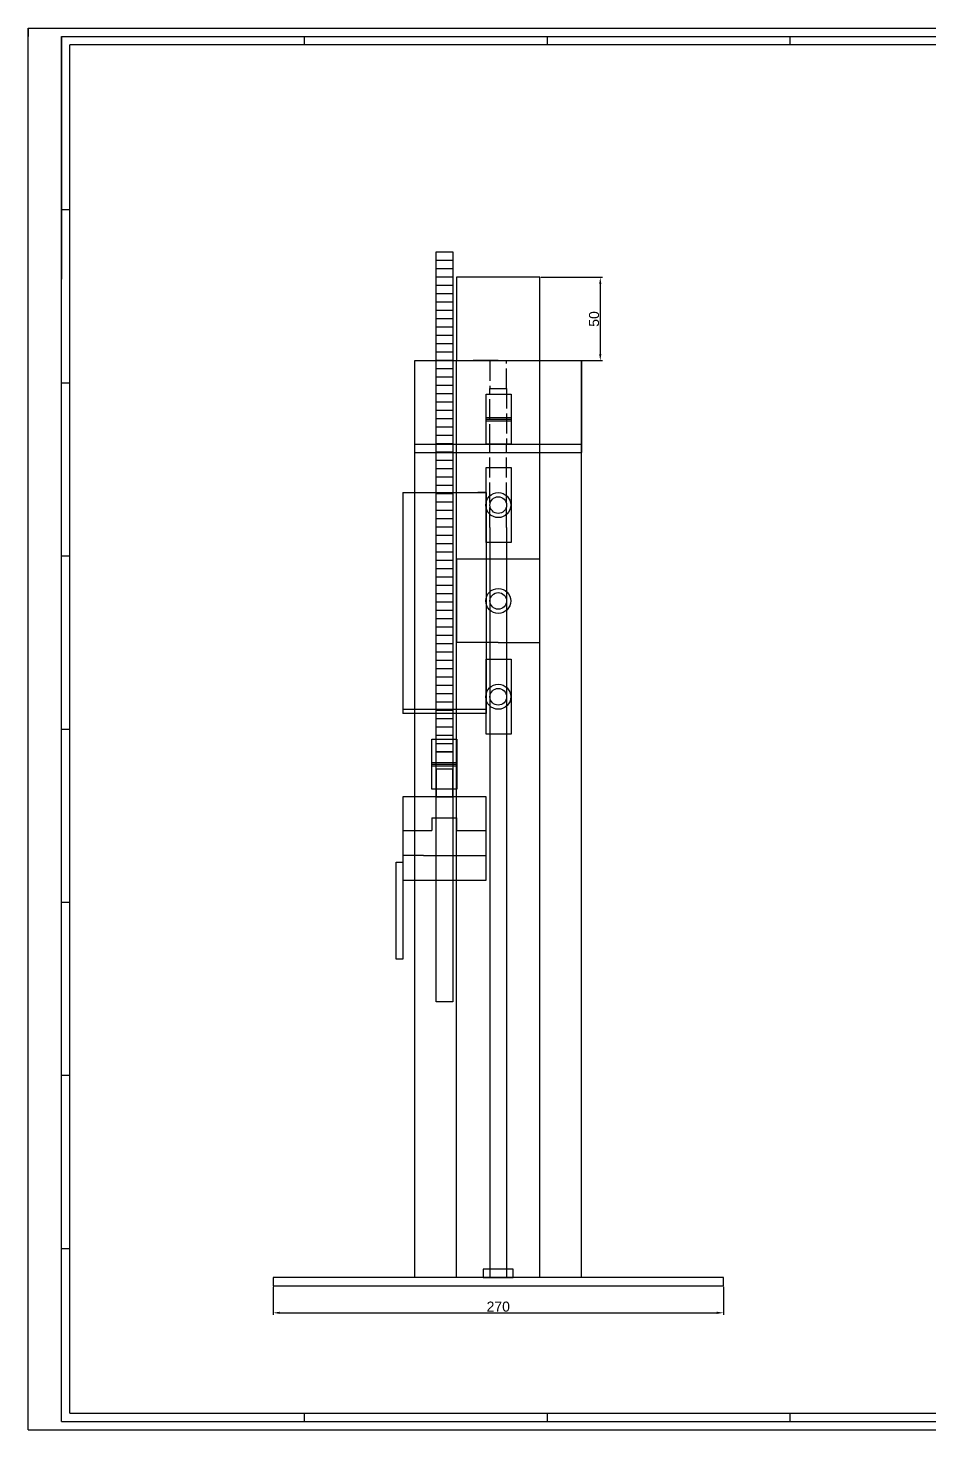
# Model space of a CAD drawing. Header units: millimetres. Extents: x 124 to 13248, y 76 to 6679.
# Drawn here: x 10012 to 10552, y 5838 to 6679 of the extents above; entities that cross this region are included whole.
import ezdxf

# ---------------------------------------------------------------- set-up
doc = ezdxf.new("R2010")
doc.units = ezdxf.units.MM
doc.linetypes.add('ACAD_ISO02W100', pattern=[15, 12, -3])
doc.layers.get('0').update_dxf_attribs({"color": 250})
doc.layers.add('linea cortada', color=250, linetype='ACAD_ISO02W100')
doc.styles.get("Standard").update_dxf_attribs({"font": 'arial.ttf'})
doc.dimstyles.new('ISO-25', dxfattribs={"dimtxt": 6, "dimasz": 4, "dimexe": 1.25, "dimexo": 0.625, "dimtad": 1, "dimtxsty": 'Standard', "dimcen": 2.5, "dimclrd": 1, "dimclre": 1, "dimclrt": 1, "dimadec": 0, "dimazin": 0, "dimtfac": 1, "dimtmove": 0, "dimatfit": 3, "dimfxl": 1, "dimarcsym": 0})

# ---------------------------------------------------------------- blocks, each defined once
blk = doc.blocks.new('*D2')
at = {"color": 1, "lineweight": -2, "transparency": 16777216}
for p, q in [((10319.85, 6529.91), (10356.63, 6529.91)), ((10355.38, 6525.91), (10355.38, 6483.91)), ((10319.85, 6479.91), (10356.63, 6479.91))]:
    blk.add_line(p, q, dxfattribs=at)
at = {"color": 1, "transparency": 16777216}
for points in [[(10354.72, 6525.91), (10356.05, 6525.91), (10355.38, 6529.91)], [(10354.72, 6483.91), (10356.05, 6483.91), (10355.38, 6479.91)]]:
    blk.add_solid(points, dxfattribs=at)
at = {"color": 1, "lineweight": -3, "transparency": 16777216, "insert": (10351.69, 6504.91), "char_height": 6, "attachment_point": 5, "rotation": 90}
blk.add_mtext('50', dxfattribs=at)
blk = doc.blocks.new('*D4')
at = {"color": 1, "lineweight": -2, "transparency": 16777216}
for p, q in [((10159.23, 5924.28), (10159.23, 5907.47)), ((10429.23, 5924.28), (10429.23, 5907.47)), ((10163.23, 5908.72), (10425.23, 5908.72))]:
    blk.add_line(p, q, dxfattribs=at)
at = {"color": 1, "transparency": 16777216}
for points in [[(10163.23, 5909.39), (10163.23, 5908.05), (10159.23, 5908.72)], [(10425.23, 5909.39), (10425.23, 5908.05), (10429.23, 5908.72)]]:
    blk.add_solid(points, dxfattribs=at)
at = {"color": 1, "lineweight": -3, "transparency": 16777216, "insert": (10294.23, 5912.41), "char_height": 6, "attachment_point": 5}
blk.add_mtext('270', dxfattribs=at)

msp = doc.modelspace()

# ---------------------------------------------------------------- linework, layer by layer
at = {"lineweight": -3}
for p, q in [((10012.261, 5838.446), (10012.261, 6679.446)), ((10012.261, 6679.446), (11202.261, 6679.446)), ((10012.261, 6679.446), (10012.261, 6674.446)), ((10032.261, 5843.446), (10032.261, 6674.446)), ((10032.261, 6674.446), (11197.261, 6674.446)), ((10032.261, 6674.446), (10032.261, 6528.821)), ((11192.261, 6669.446), (10037.261, 6669.446)), ((10037.261, 5848.446), (10037.261, 6669.446)), ((10177.886, 6674.446), (10177.886, 6669.446)), ((10323.511, 6674.446), (10323.511, 6669.446)), ((10469.136, 6674.446), (10469.136, 6669.446)), ((10032.261, 6570.571), (10037.261, 6570.571)), ((10256.951, 6245.215), (10256.951, 6545.215)), ((10256.951, 6545.215), (10266.951, 6545.215)), ((10256.951, 6245.215), (10256.951, 6545.215)), ((10256.951, 6545.215), (10266.951, 6545.215)), ((10256.951, 6540.215), (10266.951, 6540.215)), ((10256.951, 6535.215), (10266.951, 6535.215)), ((10256.951, 6530.215), (10266.951, 6530.215)), ((10269.226, 6529.906), (10269.226, 6479.906)), ((10319.226, 6529.906), (10269.226, 6529.906)), ((10319.226, 6479.906), (10319.226, 6529.906)), ((10256.951, 6525.215), (10266.951, 6525.215)), ((10256.951, 6520.215), (10266.951, 6520.215)), ((10256.951, 6515.215), (10266.951, 6515.215)), ((10256.951, 6510.215), (10266.951, 6510.215)), ((10256.951, 6505.215), (10266.951, 6505.215)), ((10256.951, 6500.215), (10266.951, 6500.215)), ((10256.951, 6495.215), (10266.951, 6495.215)), ((10256.951, 6490.215), (10266.951, 6490.215)), ((10256.951, 6485.215), (10266.951, 6485.215)), ((10244.226, 6479.906), (10269.226, 6479.906)), ((10244.226, 5929.906), (10244.226, 6479.906)), ((10244.226, 6429.906), (10244.226, 6479.906)), ((10244.226, 6479.906), (10269.226, 6479.906)), ((10256.951, 6480.215), (10266.951, 6480.215)), ((10269.226, 5929.906), (10269.226, 6479.906)), ((10269.226, 6479.906), (10319.226, 6479.906)), ((10269.226, 6479.906), (10319.226, 6479.906)), ((10294.226, 6479.906), (10279.226, 6479.906)), ((10294.226, 6479.906), (10309.226, 6479.906)), ((10319.226, 6479.906), (10344.226, 6479.906)), ((10319.226, 5929.906), (10319.226, 6479.906)), ((10319.226, 6479.906), (10344.226, 6479.906)), ((10344.226, 5929.906), (10344.226, 6479.906)), ((10344.226, 6479.906), (10344.226, 6429.906)), ((10256.951, 6475.215), (10266.951, 6475.215)), ((10256.951, 6470.215), (10266.951, 6470.215)), ((10032.261, 6466.696), (10037.261, 6466.696)), ((10256.951, 6465.215), (10266.951, 6465.215)), ((10256.951, 6460.215), (10266.951, 6460.215)), ((10256.951, 6455.215), (10266.951, 6455.215)), ((10256.951, 6450.215), (10266.951, 6450.215)), ((10256.951, 6445.215), (10266.951, 6445.215)), ((10287.033, 6445.906), (10302.033, 6445.906)), ((10287.033, 6444.906), (10302.033, 6444.906)), ((10287.033, 6443.906), (10302.033, 6443.906)), ((10256.951, 6440.215), (10266.951, 6440.215)), ((10256.951, 6435.215), (10266.951, 6435.215)), ((10244.226, 6424.906), (10244.226, 6429.906)), ((10244.226, 6429.906), (10344.226, 6429.906)), ((10256.951, 6430.215), (10266.951, 6430.215)), ((10344.226, 6429.906), (10344.226, 6424.906)), ((10244.226, 6424.906), (10344.226, 6424.906)), ((10256.951, 6425.215), (10266.951, 6425.215)), ((10256.951, 6420.215), (10266.951, 6420.215)), ((10256.951, 6415.215), (10266.951, 6415.215)), ((10256.951, 6410.215), (10266.951, 6410.215)), ((10302.033, 6415.761), (10302.033, 6370.761)), ((10236.951, 6400.761), (10236.951, 6270.761)), ((10236.951, 6400.761), (10287.033, 6400.761)), ((10236.951, 6400.761), (10241.951, 6400.761)), ((10256.951, 6405.215), (10266.951, 6405.215)), ((10256.951, 6400.215), (10266.951, 6400.215)), ((10287.033, 6400.761), (10282.033, 6400.761)), ((10287.033, 6400.761), (10287.033, 6270.761)), ((10256.951, 6395.215), (10266.951, 6395.215)), ((10256.951, 6390.215), (10266.951, 6390.215)), ((10256.951, 6385.215), (10266.951, 6385.215)), ((10256.951, 6380.215), (10266.951, 6380.215)), ((10256.951, 6375.215), (10266.951, 6375.215)), ((10289.226, 6379.906), (10289.226, 5929.906)), ((10299.226, 6379.906), (10299.226, 5929.906)), ((10256.951, 6370.215), (10266.951, 6370.215)), ((10032.261, 6362.821), (10037.261, 6362.821)), ((10256.951, 6365.215), (10266.951, 6365.215)), ((10256.951, 6360.215), (10266.951, 6360.215)), ((10269.226, 6360.761), (10269.226, 6310.761)), ((10319.226, 6360.761), (10269.226, 6360.761)), ((10319.226, 6310.761), (10319.226, 6360.761)), ((10256.951, 6355.215), (10266.951, 6355.215)), ((10256.951, 6350.215), (10266.951, 6350.215)), ((10256.951, 6345.215), (10266.951, 6345.215)), ((10256.951, 6340.215), (10266.951, 6340.215)), ((10256.951, 6335.215), (10266.951, 6335.215)), ((10256.951, 6330.215), (10266.951, 6330.215)), ((10256.951, 6325.215), (10266.951, 6325.215)), ((10256.951, 6320.215), (10266.951, 6320.215)), ((10256.951, 6315.215), (10266.951, 6315.215)), ((10256.951, 6310.215), (10266.951, 6310.215)), ((10294.226, 6310.761), (10269.226, 6310.761)), ((10294.226, 6310.761), (10319.226, 6310.761)), ((10256.951, 6305.215), (10266.951, 6305.215)), ((10256.951, 6300.215), (10266.951, 6300.215)), ((10302.033, 6300.761), (10302.033, 6255.761)), ((10256.951, 6295.215), (10266.951, 6295.215)), ((10256.951, 6290.215), (10266.951, 6290.215)), ((10256.951, 6285.215), (10266.951, 6285.215)), ((10256.951, 6280.215), (10266.951, 6280.215)), ((10256.951, 6275.215), (10266.951, 6275.215)), ((10236.951, 6270.761), (10236.951, 6268.261)), ((10256.951, 6270.215), (10266.951, 6270.215)), ((10287.033, 6270.761), (10287.033, 6268.261)), ((10032.261, 6258.946), (10037.261, 6258.946)), ((10256.951, 6265.215), (10266.951, 6265.215)), ((10256.951, 6260.215), (10266.951, 6260.215)), ((10256.951, 6255.215), (10266.951, 6255.215)), ((10256.951, 6250.215), (10266.951, 6250.215)), ((10254.451, 6238.817), (10269.451, 6238.817)), ((10254.451, 6237.817), (10269.451, 6237.817)), ((10254.451, 6236.817), (10269.451, 6236.817)), ((10254.451, 6205.655), (10269.451, 6205.655)), ((10254.451, 6205.655), (10254.451, 6198.155)), ((10236.951, 6198.155), (10254.451, 6198.155)), ((10269.451, 6198.155), (10286.951, 6198.155)), ((10249.451, 6183.155), (10236.951, 6183.155)), ((10269.451, 6183.155), (10286.951, 6183.155)), ((10232.939, 6120.942), (10232.939, 6179.071)), ((10232.939, 6179.071), (10236.951, 6179.071)), ((10236.951, 6179.071), (10236.951, 6120.942)), ((10032.261, 6155.071), (10037.261, 6155.071)), ((10236.951, 6120.942), (10232.939, 6120.942)), ((10032.261, 6051.196), (10037.261, 6051.196)), ((10032.261, 5843.446), (10032.261, 5947.321)), ((10032.261, 5947.321), (10037.261, 5947.321)), ((10159.226, 5929.906), (10159.226, 5924.906)), ((10429.226, 5929.906), (10159.226, 5929.906)), ((10429.226, 5924.906), (10429.226, 5929.906)), ((10159.226, 5924.906), (10429.226, 5924.906)), ((10032.261, 5843.446), (10032.261, 5848.446)), ((10037.261, 5848.446), (11017.261, 5848.446)), ((10177.886, 5848.446), (10177.886, 5843.446)), ((10323.511, 5848.446), (10323.511, 5843.446)), ((10469.136, 5848.446), (10469.136, 5843.446)), ((10012.261, 5838.446), (10012.261, 5843.446)), ((10012.261, 5838.446), (11202.261, 5838.446)), ((10012.261, 5838.446), (10222.261, 5838.446)), ((10032.261, 5843.446), (11197.261, 5843.446)), ((10032.261, 5843.446), (10037.261, 5843.446))]:
    msp.add_line(p, q, dxfattribs=at)
for points in [[(10266.951, 6545.215), (10266.951, 6245.215)], [(10302.033, 6370.761), (10287.033, 6370.761), (10287.033, 6415.761), (10302.033, 6415.761)], [(10256.951, 6295.215), (10256.951, 6395.215), (10266.951, 6395.215), (10266.951, 6295.215)], [(10302.033, 6255.761), (10287.033, 6255.761), (10287.033, 6300.761), (10302.033, 6300.761)], [(10266.951, 6292.715), (10266.951, 6095.215), (10256.951, 6095.215), (10256.951, 6292.715)], [(10236.951, 6270.761), (10287.033, 6270.761)], [(10287.033, 6268.261), (10236.951, 6268.261)], [(10269.451, 6198.155), (10269.451, 6205.655)], [(10249.451, 6183.155), (10269.451, 6183.155)]]:
    msp.add_lwpolyline(points, dxfattribs=at)
for points in [[(10302.033, 6459.906), (10302.033, 6429.906), (10287.033, 6429.906), (10287.033, 6459.906)], [(10269.451, 6252.817), (10269.451, 6222.817), (10254.451, 6222.817), (10254.451, 6252.817)], [(10256.951, 6245.215), (10266.951, 6245.215)], [(10256.951, 6234.806), (10256.951, 6218.198), (10266.951, 6218.198), (10266.951, 6234.806)], [(10286.951, 6218.198), (10236.951, 6218.198), (10236.951, 6168.198), (10286.951, 6168.198)], [(10303.226, 5929.906), (10303.226, 5934.906), (10285.226, 5934.906), (10285.226, 5929.906)]]:
    msp.add_lwpolyline(points, close=True, dxfattribs=at)
for centre, radius in [((10294.226, 6393.261), 7.5), ((10294.226, 6393.261), 5), ((10294.226, 6335.761), 7.5), ((10294.226, 6335.761), 5), ((10294.226, 6278.261), 7.5), ((10294.226, 6278.261), 5)]:
    msp.add_circle(centre, radius, dxfattribs=at)
at = {"layer": 'linea cortada', "lineweight": -3}
for p, q in [((10289.226, 6479.906), (10289.226, 6463.298)), ((10299.226, 6463.298), (10299.226, 6479.906)), ((10289.226, 6463.298), (10299.226, 6463.298)), ((10289.226, 6429.906), (10289.226, 6463.298)), ((10299.226, 6463.298), (10299.226, 6429.906)), ((10289.226, 6379.906), (10289.226, 6429.906)), ((10299.226, 6379.906), (10299.226, 6429.906))]:
    msp.add_line(p, q, dxfattribs=at)

# ---------------------------------------------------------------- dimensions: what is measured, and where the dimension line sits
at = {"lineweight": -3}
dim = msp.add_linear_dim(base=(10355.382, 6479.906), p1=(10319.226, 6529.906), p2=(10319.226, 6479.906), angle=90, dimstyle='ISO-25', dxfattribs=at)
dim.commit()
dim.dimension.update_dxf_attribs({"geometry": '*D2', "text_midpoint": (10351.694, 6504.906)})
dim = msp.add_linear_dim(base=(10429.226, 5908.72), p1=(10159.226, 5924.906), p2=(10429.226, 5924.906), dimstyle='ISO-25', dxfattribs=at)
dim.commit()
dim.dimension.update_dxf_attribs({"geometry": '*D4', "text_midpoint": (10294.226, 5912.409)})

doc.saveas('drawing.dxf')
